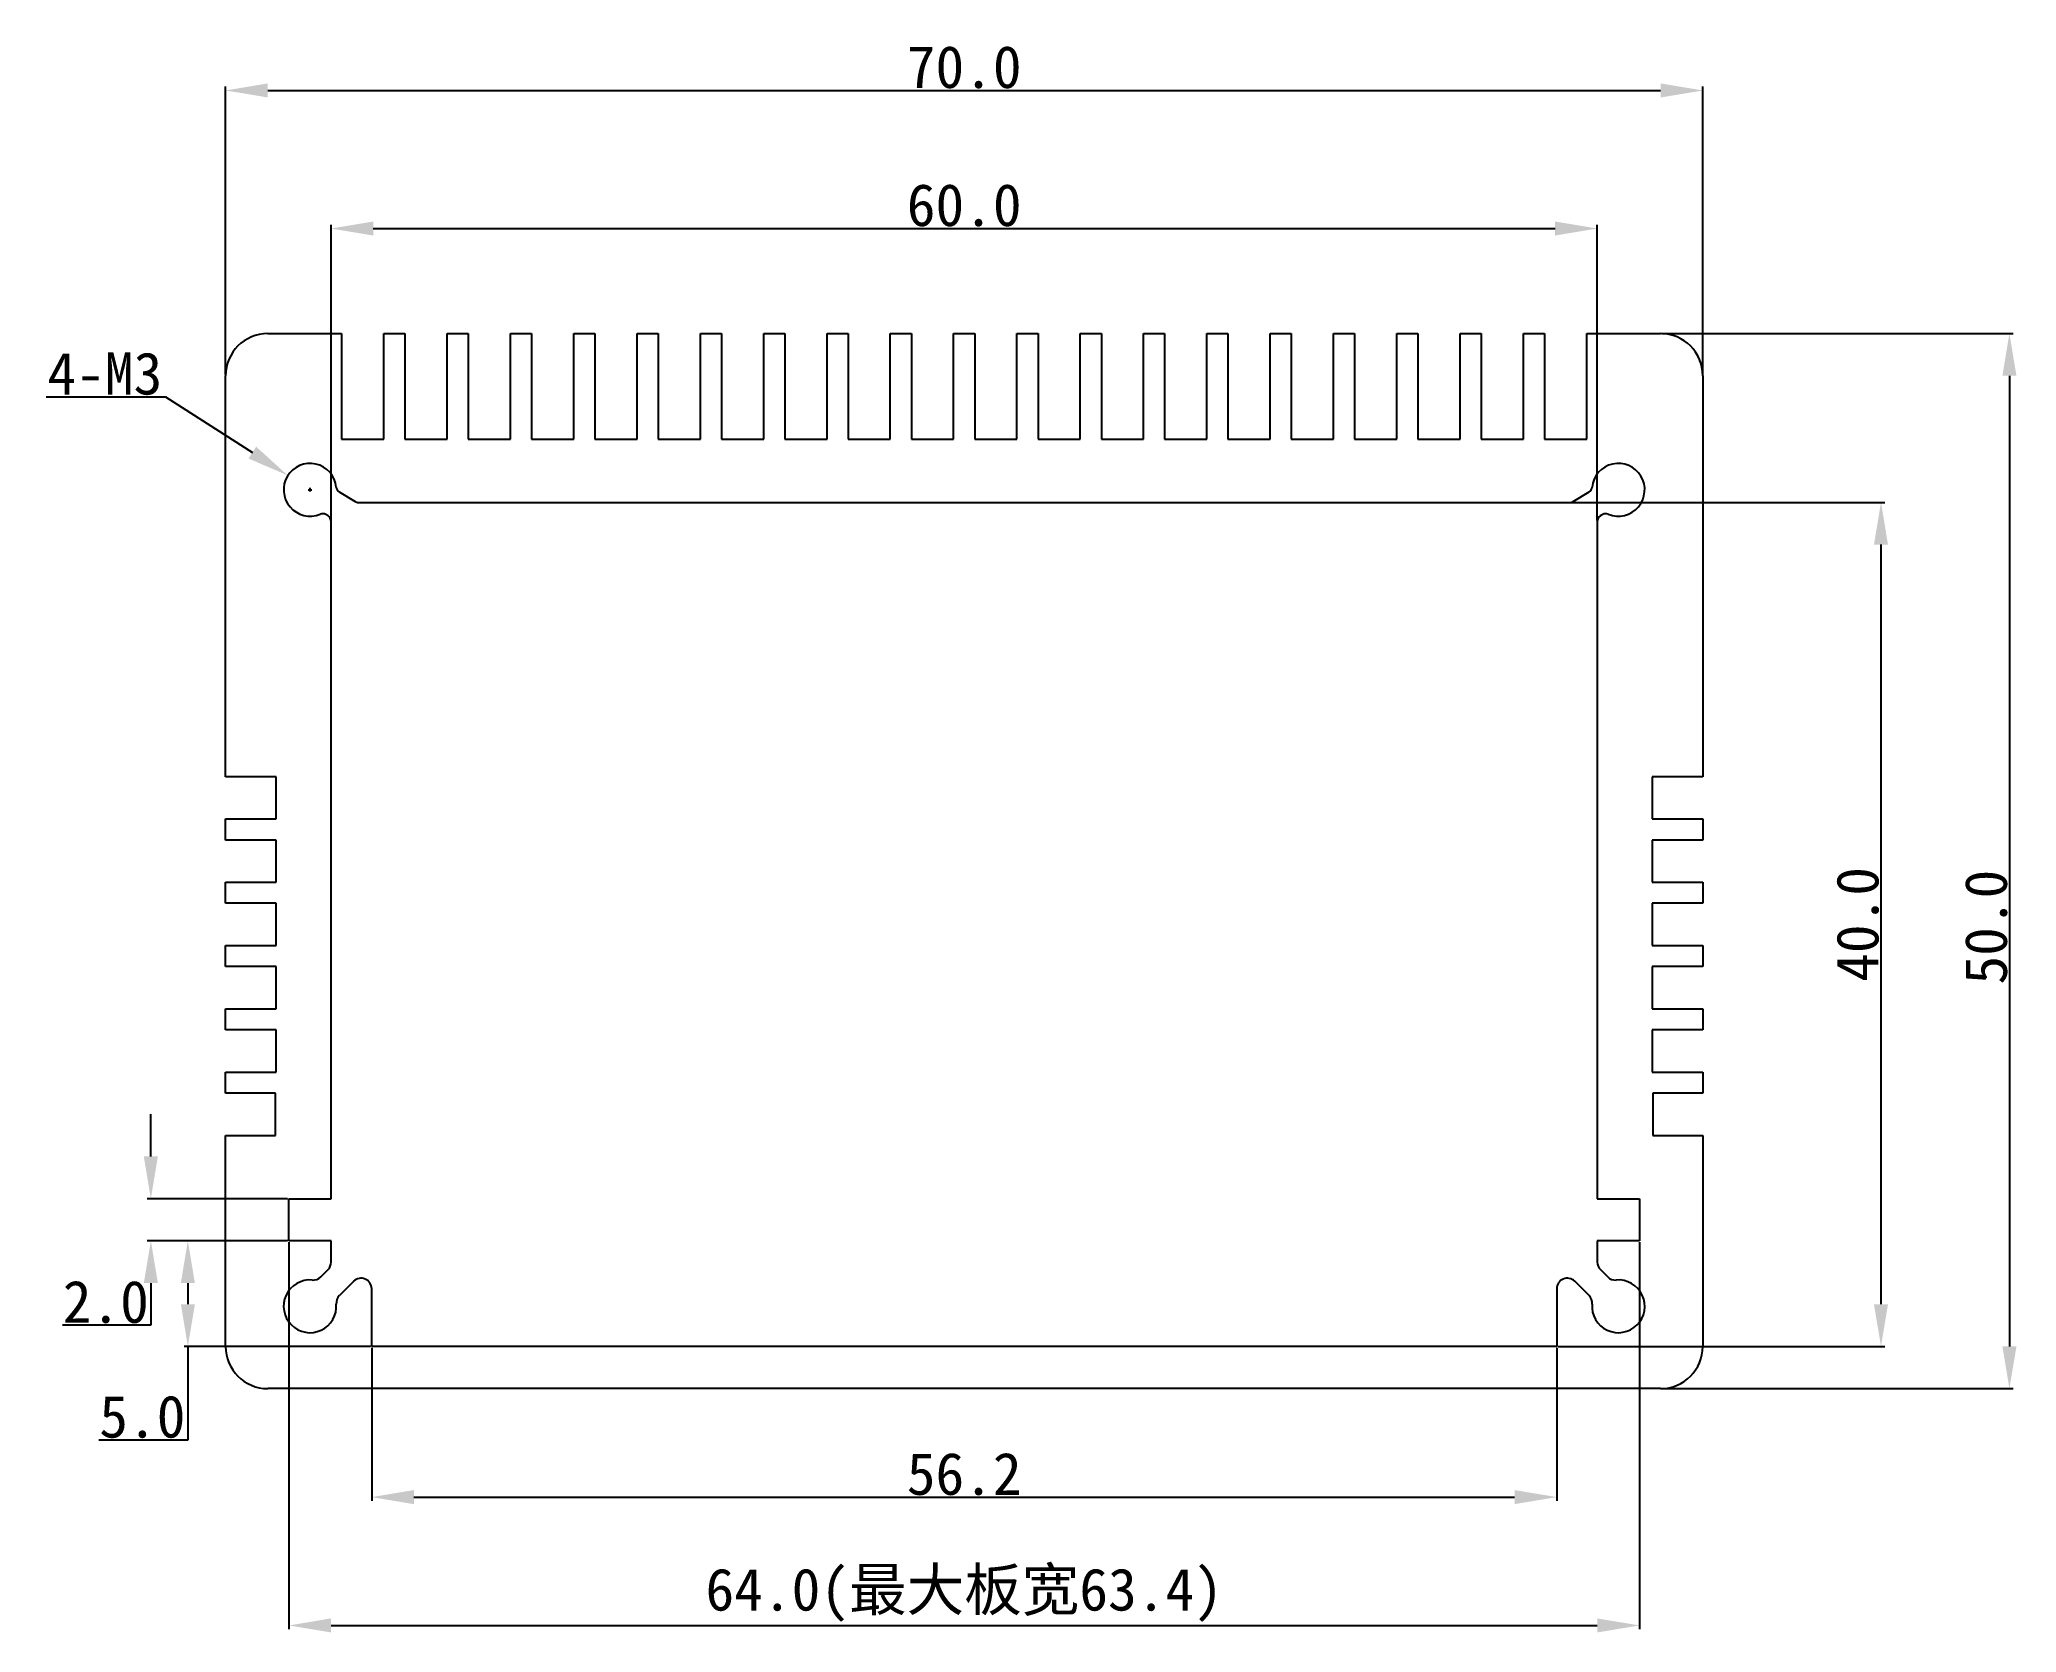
# Model space of a CAD drawing. Header units: inches. Extents: x 322.4 to 416.1, y 45.2 to 120.7.
import ezdxf

# ---------------------------------------------------------------- set-up
doc = ezdxf.new("R2010")
doc.units = ezdxf.units.IN
doc.header["$MEASUREMENT"] = 0
doc.layers.add('图层1', color=30, linetype='Continuous')
doc.styles.get("Standard").update_dxf_attribs({"font": 'simhei.ttf'})
doc.dimstyles.get("Standard").update_dxf_attribs({"dimtxt": 2, "dimasz": 2, "dimexe": 0.18, "dimexo": 0.0625, "dimgap": 0.09, "dimtad": 1, "dimtoh": 1, "dimdec": 1, "dimzin": 0, "dimdsep": 46, "dimtxsty": 'Standard', "dimcen": 0.09, "dimadec": 0, "dimazin": 0, "dimtfac": 1, "dimtdec": 1, "dimtofl": 0, "dimtmove": 0, "dimatfit": 3, "dimfxl": 1, "dimtolj": 1, "dimtzin": 0, "dimarcsym": 0})

# ---------------------------------------------------------------- blocks, each defined once
blk = doc.blocks.new('*D31')
at = {"color": 0, "lineweight": -2}
for p, q in [((331.209, 104.827), (331.209, 118.468)), ((333.209, 118.288), (399.209, 118.288)), ((401.209, 104.827), (401.209, 118.468))]:
    blk.add_line(p, q, dxfattribs=at)
at = {"color": 0}
for points in [[(333.209, 118.622), (333.209, 117.955), (331.209, 118.288)], [(399.209, 118.622), (399.209, 117.955), (401.209, 118.288)]]:
    blk.add_solid(points, dxfattribs=at)
at = {"layer": 'Defpoints', "color": 0}
for p in [(401.209, 118.288), (331.209, 104.764), (401.209, 104.764)]:
    blk.add_point(p, dxfattribs=at)
at = {"color": 0, "insert": (366.209, 119.389), "char_height": 2, "attachment_point": 5}
blk.add_mtext('\\A1;70.0', dxfattribs=at)
blk = doc.blocks.new('*D32')
at = {"color": 0, "lineweight": -2}
for p, q in [((399.271, 106.764), (415.92, 106.764)), ((415.74, 104.764), (415.74, 58.764)), ((399.271, 56.764), (415.92, 56.764))]:
    blk.add_line(p, q, dxfattribs=at)
at = {"color": 0}
for points in [[(415.407, 104.764), (416.074, 104.764), (415.74, 106.764)], [(415.407, 58.764), (416.074, 58.764), (415.74, 56.764)]]:
    blk.add_solid(points, dxfattribs=at)
at = {"layer": 'Defpoints', "color": 0}
for p in [(399.209, 106.764), (399.209, 56.764), (415.74, 56.764)]:
    blk.add_point(p, dxfattribs=at)
at = {"color": 0, "insert": (414.639, 78.635), "char_height": 2, "attachment_point": 5, "rotation": 90}
blk.add_mtext('\\A1;50.0', dxfattribs=at)
blk = doc.blocks.new('*D33')
at = {"color": 0, "lineweight": -2}
for p, q in [((394.976, 98.764), (409.834, 98.764)), ((409.654, 96.764), (409.654, 60.764)), ((394.349, 58.764), (409.834, 58.764))]:
    blk.add_line(p, q, dxfattribs=at)
at = {"color": 0}
for points in [[(409.32, 96.764), (409.987, 96.764), (409.654, 98.764)], [(409.32, 60.764), (409.987, 60.764), (409.654, 58.764)]]:
    blk.add_solid(points, dxfattribs=at)
at = {"layer": 'Defpoints', "color": 0}
for p in [(394.914, 98.764), (394.287, 58.764), (409.654, 58.764)]:
    blk.add_point(p, dxfattribs=at)
at = {"color": 0, "insert": (408.552, 78.764), "char_height": 2, "attachment_point": 5, "rotation": 90}
blk.add_mtext('\\A1;40.0', dxfattribs=at)
blk = doc.blocks.new('*D34')
at = {"color": 0, "lineweight": -2}
for p, q in [((327.667, 67.764), (327.667, 69.764)), ((334.146, 65.764), (327.487, 65.764)), ((334.146, 63.764), (327.487, 63.764)), ((327.667, 61.764), (327.667, 59.764)), ((327.667, 59.764), (323.487, 59.764))]:
    blk.add_line(p, q, dxfattribs=at)
at = {"color": 0}
for points in [[(327.334, 67.764), (328, 67.764), (327.667, 65.764)], [(327.334, 61.764), (328, 61.764), (327.667, 63.764)]]:
    blk.add_solid(points, dxfattribs=at)
at = {"layer": 'Defpoints', "color": 0}
for p in [(334.209, 65.764), (327.667, 63.764), (334.209, 63.764)]:
    blk.add_point(p, dxfattribs=at)
at = {"color": 0, "insert": (325.532, 60.865), "char_height": 2, "attachment_point": 5}
blk.add_mtext('\\A1;2.0', dxfattribs=at)
blk = doc.blocks.new('*D35')
at = {"color": 0, "lineweight": -2}
for p, q in [((334.146, 63.764), (329.241, 63.764)), ((329.421, 61.764), (329.421, 60.764)), ((338.069, 58.764), (329.241, 58.764)), ((329.421, 58.764), (329.421, 54.324)), ((329.421, 54.324), (325.197, 54.324))]:
    blk.add_line(p, q, dxfattribs=at)
at = {"color": 0}
for points in [[(329.088, 61.764), (329.755, 61.764), (329.421, 63.764)], [(329.088, 60.764), (329.755, 60.764), (329.421, 58.764)]]:
    blk.add_solid(points, dxfattribs=at)
at = {"layer": 'Defpoints', "color": 0}
for p in [(334.209, 63.764), (329.421, 58.764), (338.131, 58.764)]:
    blk.add_point(p, dxfattribs=at)
at = {"color": 0, "insert": (327.264, 55.426), "char_height": 2, "attachment_point": 5}
blk.add_mtext('\\A1;5.0', dxfattribs=at)
blk = doc.blocks.new('*D36')
at = {"color": 0, "lineweight": -2}
for p, q in [((336.209, 97.927), (336.209, 111.924)), ((338.209, 111.744), (394.209, 111.744)), ((396.209, 97.927), (396.209, 111.924))]:
    blk.add_line(p, q, dxfattribs=at)
at = {"color": 0}
for points in [[(338.209, 112.078), (338.209, 111.411), (336.209, 111.744)], [(394.209, 112.078), (394.209, 111.411), (396.209, 111.744)]]:
    blk.add_solid(points, dxfattribs=at)
at = {"layer": 'Defpoints', "color": 0}
for p in [(396.209, 111.744), (336.209, 97.864), (396.209, 97.864)]:
    blk.add_point(p, dxfattribs=at)
at = {"color": 0, "insert": (366.209, 112.846), "char_height": 2, "attachment_point": 5}
blk.add_mtext('\\A1;60.0', dxfattribs=at)
blk = doc.blocks.new('*D37')
at = {"layer": 'Defpoints', "color": 0}
for p in [(334.209, 63.764), (398.209, 63.764), (398.209, 45.539)]:
    blk.add_point(p, dxfattribs=at)
at = {"layer": '图层1', "color": 0, "lineweight": -2}
for p, q in [((334.209, 63.702), (334.209, 45.359)), ((398.209, 63.702), (398.209, 45.359)), ((336.209, 45.539), (396.209, 45.539))]:
    blk.add_line(p, q, dxfattribs=at)
at = {"layer": '图层1', "color": 0}
for points in [[(336.209, 45.872), (336.209, 45.206), (334.209, 45.539)], [(396.209, 45.872), (396.209, 45.206), (398.209, 45.539)]]:
    blk.add_solid(points, dxfattribs=at)
at = {"layer": '图层1', "color": 0, "insert": (366.209, 46.977), "char_height": 2, "attachment_point": 5}
blk.add_mtext('\\A1;64.0(最大板宽63.4)', dxfattribs=at)
blk = doc.blocks.new('*D38')
at = {"color": 0, "lineweight": -2}
for p, q in [((338.131, 58.702), (338.131, 51.442)), ((394.287, 58.702), (394.287, 51.442)), ((340.131, 51.622), (392.287, 51.622))]:
    blk.add_line(p, q, dxfattribs=at)
at = {"color": 0}
for points in [[(340.131, 51.955), (340.131, 51.288), (338.131, 51.622)], [(392.287, 51.955), (392.287, 51.288), (394.287, 51.622)]]:
    blk.add_solid(points, dxfattribs=at)
at = {"layer": 'Defpoints', "color": 0}
for p in [(338.131, 58.764), (394.287, 58.764), (394.287, 51.622)]:
    blk.add_point(p, dxfattribs=at)
at = {"color": 0, "insert": (366.209, 52.712), "char_height": 2, "attachment_point": 5}
blk.add_mtext('\\A1;56.2', dxfattribs=at)
blk = doc.blocks.new('*D39')
at = {"color": 0, "lineweight": -2}
for p, q in [((322.701, 103.771), (328.364, 103.771)), ((328.364, 103.771), (332.476, 101.123)), ((335.119, 99.364), (335.299, 99.364)), ((335.209, 99.274), (335.209, 99.454))]:
    blk.add_line(p, q, dxfattribs=at)
at = {"color": 0}
blk.add_solid([(332.657, 101.404), (332.296, 100.843), (334.158, 100.041)], dxfattribs=at)
at = {"layer": 'Defpoints', "color": 0}
for p in [(334.158, 100.041), (335.209, 99.364)]:
    blk.add_point(p, dxfattribs=at)
at = {"color": 0, "insert": (325.487, 104.861), "char_height": 2, "attachment_point": 5}
blk.add_mtext('\\A1;4-M3', dxfattribs=at)

msp = doc.modelspace()

# ---------------------------------------------------------------- linework, layer by layer
for p, q in [((333.209, 106.764), (336.709, 106.764)), ((336.709, 106.764), (336.709, 101.764)), ((338.709, 101.764), (338.709, 106.764)), ((338.709, 106.764), (339.709, 106.764)), ((339.709, 106.764), (339.709, 101.764)), ((341.709, 101.764), (341.709, 106.764)), ((341.709, 106.764), (342.709, 106.764)), ((342.709, 106.764), (342.709, 101.764)), ((344.709, 101.764), (344.709, 106.764)), ((344.709, 106.764), (345.709, 106.764)), ((345.709, 106.764), (345.709, 101.764)), ((347.709, 101.764), (347.709, 106.764)), ((347.709, 106.764), (348.709, 106.764)), ((348.709, 106.764), (348.709, 101.764)), ((350.709, 101.764), (350.709, 106.764)), ((350.709, 106.764), (351.709, 106.764)), ((351.709, 106.764), (351.709, 101.764)), ((353.709, 101.764), (353.709, 106.764)), ((353.709, 106.764), (354.709, 106.764)), ((354.709, 106.764), (354.709, 101.764)), ((356.709, 101.764), (356.709, 106.764)), ((356.709, 106.764), (357.709, 106.764)), ((357.709, 106.764), (357.709, 101.764)), ((359.709, 101.764), (359.709, 106.764)), ((359.709, 106.764), (360.709, 106.764)), ((360.709, 106.764), (360.709, 101.764)), ((362.709, 101.764), (362.709, 106.764)), ((362.709, 106.764), (363.709, 106.764)), ((363.709, 106.764), (363.709, 101.764)), ((365.709, 101.764), (365.709, 106.764)), ((365.709, 106.764), (366.709, 106.764)), ((366.709, 106.764), (366.709, 101.764)), ((368.709, 101.764), (368.709, 106.764)), ((368.709, 106.764), (369.709, 106.764)), ((369.709, 106.764), (369.709, 101.764)), ((371.709, 101.764), (371.709, 106.764)), ((371.709, 106.764), (372.709, 106.764)), ((372.709, 106.764), (372.709, 101.764)), ((374.709, 101.764), (374.709, 106.764)), ((374.709, 106.764), (375.709, 106.764)), ((375.709, 106.764), (375.709, 101.764)), ((377.709, 101.764), (377.709, 106.764)), ((377.709, 106.764), (378.709, 106.764)), ((378.709, 106.764), (378.709, 101.764)), ((380.709, 101.764), (380.709, 106.764)), ((380.709, 106.764), (381.709, 106.764)), ((381.709, 106.764), (381.709, 101.764)), ((383.709, 101.764), (383.709, 106.764)), ((383.709, 106.764), (384.709, 106.764)), ((384.709, 106.764), (384.709, 101.764)), ((386.709, 101.764), (386.709, 106.764)), ((386.709, 106.764), (387.709, 106.764)), ((387.709, 106.764), (387.709, 101.764)), ((389.709, 101.764), (389.709, 106.764)), ((389.709, 106.764), (390.709, 106.764)), ((390.709, 106.764), (390.709, 101.764)), ((392.709, 101.764), (392.709, 106.764)), ((392.709, 106.764), (393.709, 106.764)), ((393.709, 106.764), (393.709, 101.764)), ((395.709, 101.764), (395.709, 106.764)), ((395.709, 106.764), (399.209, 106.764)), ((331.209, 85.764), (331.209, 104.764)), ((401.209, 104.764), (401.209, 85.764)), ((336.709, 101.764), (338.709, 101.764)), ((339.709, 101.764), (341.709, 101.764)), ((342.709, 101.764), (344.709, 101.764)), ((345.709, 101.764), (347.709, 101.764)), ((348.709, 101.764), (350.709, 101.764)), ((351.709, 101.764), (353.709, 101.764)), ((354.709, 101.764), (356.709, 101.764)), ((357.709, 101.764), (359.709, 101.764)), ((360.709, 101.764), (362.709, 101.764)), ((363.709, 101.764), (365.709, 101.764)), ((366.709, 101.764), (368.709, 101.764)), ((369.709, 101.764), (371.709, 101.764)), ((372.709, 101.764), (374.709, 101.764)), ((375.709, 101.764), (377.709, 101.764)), ((378.709, 101.764), (380.709, 101.764)), ((381.709, 101.764), (383.709, 101.764)), ((384.709, 101.764), (386.709, 101.764)), ((387.709, 101.764), (389.709, 101.764)), ((390.709, 101.764), (392.709, 101.764)), ((393.709, 101.764), (395.709, 101.764)), ((336.597, 99.259), (337.35, 98.807)), ((337.504, 98.764), (394.914, 98.764)), ((395.068, 98.807), (395.821, 99.259)), ((336.063, 98.121), (335.953, 98.188)), ((336.209, 65.764), (336.209, 97.864)), ((396.209, 97.864), (396.209, 65.764)), ((396.465, 98.188), (396.354, 98.121)), ((333.609, 85.764), (331.209, 85.764)), ((333.609, 83.764), (333.609, 85.764)), ((401.209, 85.764), (398.809, 85.764)), ((398.809, 85.764), (398.809, 83.764)), ((331.209, 82.764), (331.209, 83.764)), ((331.209, 83.764), (333.609, 83.764)), ((398.809, 83.764), (401.209, 83.764)), ((401.209, 83.764), (401.209, 82.764)), ((333.609, 82.764), (331.209, 82.764)), ((333.609, 80.764), (333.609, 82.764)), ((401.209, 82.764), (398.809, 82.764)), ((398.809, 82.764), (398.809, 80.764)), ((331.209, 79.764), (331.209, 80.764)), ((331.209, 80.764), (333.609, 80.764)), ((398.809, 80.764), (401.209, 80.764)), ((401.209, 80.764), (401.209, 79.764)), ((333.609, 79.764), (331.209, 79.764)), ((333.609, 77.764), (333.609, 79.764)), ((401.209, 79.764), (398.809, 79.764)), ((398.809, 79.764), (398.809, 77.764)), ((331.209, 76.764), (331.209, 77.764)), ((331.209, 77.764), (333.609, 77.764)), ((398.809, 77.764), (401.209, 77.764)), ((401.209, 77.764), (401.209, 76.764)), ((333.609, 76.764), (331.209, 76.764)), ((333.609, 74.764), (333.609, 76.764)), ((401.209, 76.764), (398.809, 76.764)), ((398.809, 76.764), (398.809, 74.764)), ((331.209, 73.764), (331.209, 74.764)), ((331.209, 74.764), (333.609, 74.764)), ((398.809, 74.764), (401.209, 74.764)), ((401.209, 74.764), (401.209, 73.764)), ((333.609, 73.764), (331.209, 73.764)), ((333.609, 71.764), (333.609, 73.764)), ((401.209, 73.764), (398.809, 73.764)), ((398.809, 73.764), (398.809, 71.764)), ((331.209, 70.764), (331.209, 71.764)), ((331.209, 71.764), (333.609, 71.764)), ((398.809, 71.764), (401.209, 71.764)), ((401.209, 71.764), (401.209, 70.764)), ((333.581, 70.764), (331.209, 70.764)), ((333.581, 68.764), (333.581, 70.764)), ((401.209, 70.764), (398.837, 70.764)), ((398.837, 70.764), (398.837, 68.764)), ((331.209, 58.764), (331.209, 68.764)), ((331.209, 68.764), (333.581, 68.764)), ((398.837, 68.764), (401.209, 68.764)), ((401.209, 68.764), (401.209, 58.764)), ((334.209, 63.764), (334.209, 65.764)), ((334.209, 65.764), (336.209, 65.764)), ((396.209, 65.764), (398.209, 65.764)), ((398.209, 65.764), (398.209, 63.764)), ((336.209, 63.764), (334.209, 63.764)), ((336.209, 62.755), (336.209, 63.764)), ((398.209, 63.764), (396.209, 63.764)), ((396.209, 63.764), (396.209, 62.755)), ((335.715, 62.054), (336.062, 62.401)), ((337.278, 61.849), (336.599, 61.17)), ((395.819, 61.17), (395.14, 61.849)), ((396.355, 62.401), (396.703, 62.054)), ((338.131, 58.764), (338.131, 61.495)), ((394.287, 61.495), (394.287, 58.764)), ((394.287, 58.764), (338.131, 58.764)), ((399.209, 56.764), (333.209, 56.764))]:
    msp.add_line(p, q)
for centre, radius, start, end in [((333.209, 104.764), 2, 90, 180), ((399.209, 104.764), 2, 0, 90), ((335.209, 99.364), 1.25, 5.63921, 292.36079), ((397.209, 99.364), 1.25, 247.63921, 174.36079), ((336.751, 99.516), 0.3, 185.63921, 239), ((395.666, 99.516), 0.3, 301, 354.36079), ((337.504, 99.064), 0.3, 239, 270), ((394.914, 99.064), 0.3, 270, 301), ((335.799, 97.931), 0.3, 59, 112.36079), ((335.909, 97.864), 0.3, 0, 59), ((396.509, 97.864), 0.3, 121, 180), ((396.619, 97.931), 0.3, 67.63921, 121), ((335.209, 60.664), 1.25, 85.0052, 4.9948), ((335.361, 62.407), 0.5, 265.0052, 315), ((335.709, 62.755), 0.5, 315, 0), ((337.631, 61.495), 0.5, 360, 135), ((394.787, 61.495), 0.5, 45, 180), ((397.209, 60.664), 1.25, 175.0052, 94.9948), ((396.709, 62.755), 0.5, 180, 225), ((397.057, 62.407), 0.5, 225, 274.9948), ((336.952, 60.816), 0.5, 135, 184.9948), ((395.466, 60.816), 0.5, 355.0052, 45), ((333.209, 58.764), 2, 180, 270), ((399.209, 58.764), 2, 270, 0)]:
    msp.add_arc(centre, radius, start, end)

# ---------------------------------------------------------------- dimensions: what is measured, and where the dimension line sits
for base, p1, p2, angle, picture, middle in [((401.209, 118.288), (331.209, 104.764), (401.209, 104.764), 180, '*D31', (366.209, 119.389)), ((396.209, 111.744), (336.209, 97.864), (396.209, 97.864), 180, '*D36', (366.209, 112.846)), ((327.667, 63.764), (334.209, 65.764), (334.209, 63.764), 90, '*D34', (325.532, 60.865)), ((394.287, 51.622), (338.131, 58.764), (394.287, 58.764), 180, '*D38', (366.209, 52.712))]:
    dim = msp.add_linear_dim(base=base, p1=p1, p2=p2, angle=angle, dimstyle='Standard')
    dim.commit()
    dim.dimension.update_dxf_attribs({"geometry": picture, "text_midpoint": middle})
dim = msp.add_radius_dim(center=(335.209, 99.364), mpoint=(334.158, 100.041), text='4-M3', dimstyle='Standard')
dim.commit()
dim.dimension.update_dxf_attribs({"geometry": '*D39', "text_midpoint": (325.487, 103.771), "dimtype": 164})
for base, p1, p2, angle, picture, middle in [((415.74, 56.764), (399.209, 106.764), (399.209, 56.764), 90, '*D32', (415.74, 78.635)), ((409.654, 58.764), (394.914, 98.764), (394.287, 58.764), 90, '*D33', (409.654, 78.764)), ((329.421, 58.764), (334.209, 63.764), (338.131, 58.764), 270, '*D35', (327.264, 54.324))]:
    dim = msp.add_linear_dim(base=base, p1=p1, p2=p2, angle=angle, dimstyle='Standard')
    dim.commit()
    dim.dimension.update_dxf_attribs({"geometry": picture, "text_midpoint": middle, "dimtype": 160})
at = {"layer": '图层1'}
dim = msp.add_linear_dim(base=(398.209, 45.539), p1=(334.209, 63.764), p2=(398.209, 63.764), angle=180, text='<>(最大板宽63.4)', dimstyle='Standard', dxfattribs=at)
dim.commit()
dim.dimension.update_dxf_attribs({"geometry": '*D37', "text_midpoint": (366.209, 46.977)})

doc.saveas('drawing.dxf')
